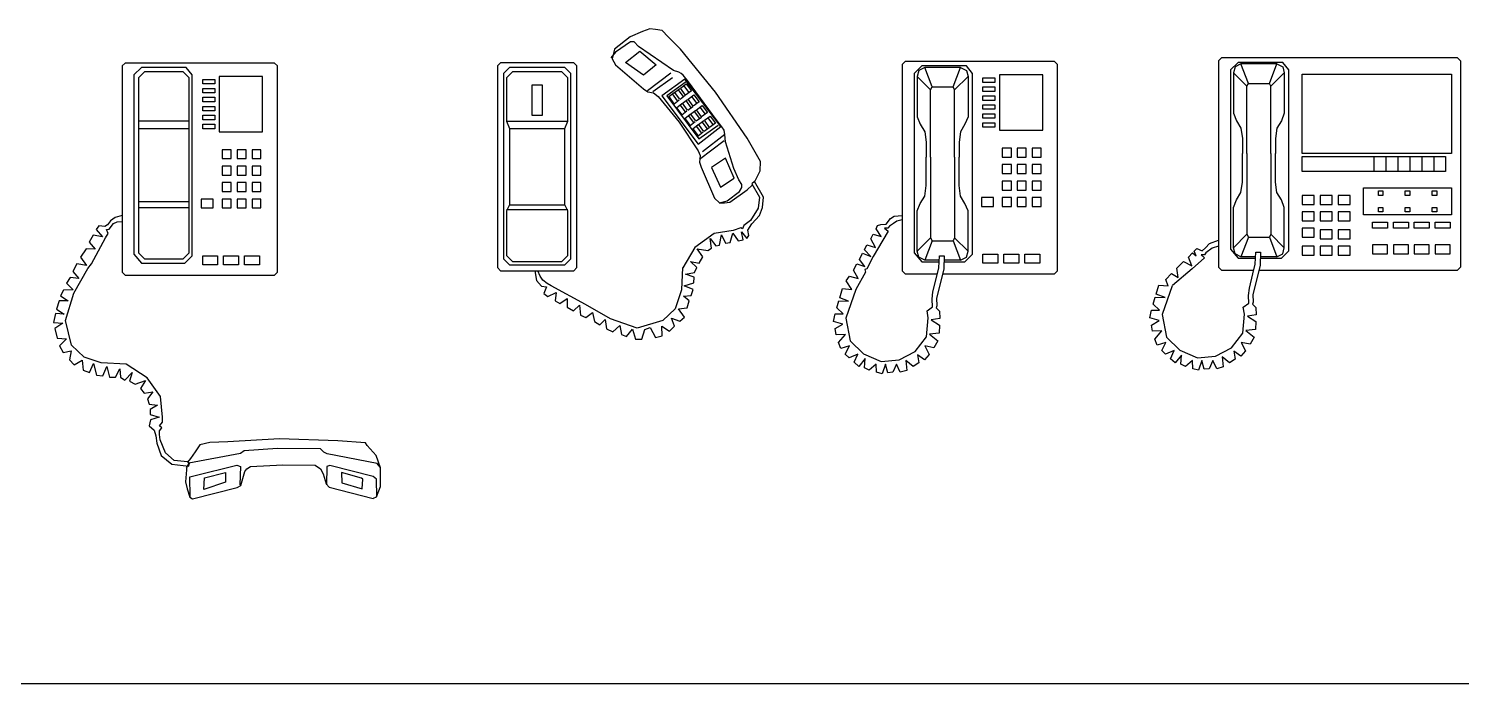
# Model space of a CAD drawing. Header units: inches. Extents: x 11.8 to 54.3, y 10.8 to 35.6.
# Drawn here: x 50.622 to 52.131, y 16.498 to 17.187 of the extents above; entities that cross this region are included whole.
import ezdxf

# ---------------------------------------------------------------- set-up
doc = ezdxf.new("R2010")
doc.units = ezdxf.units.IN
doc.header["$MEASUREMENT"] = 0
doc.layers.add('02', color=2, linetype='Continuous')
doc.layers.add('1', color=1, linetype='Continuous')

msp = doc.modelspace()

# ---------------------------------------------------------------- linework, layer by layer
at = {"layer": '02'}
for p, q in [((51.2687, 17.1841), (51.2557, 17.1786)), ((51.2765, 17.1871), (51.2687, 17.1841)), ((51.2826, 17.1861), (51.2765, 17.1871)), ((51.2894, 17.1851), (51.2826, 17.1861)), ((51.2959, 17.1786), (51.2894, 17.1851)), ((51.2557, 17.1786), (51.2391, 17.1657)), ((51.2561, 17.1732), (51.2404, 17.1623)), ((51.2598, 17.1732), (51.2561, 17.1732)), ((51.2646, 17.1684), (51.2598, 17.1732)), ((51.3014, 17.1432), (51.2646, 17.1684)), ((51.3088, 17.1657), (51.2959, 17.1786)), ((51.2404, 17.1623), (51.2353, 17.1565)), ((51.2391, 17.1657), (51.2367, 17.1554)), ((51.2367, 17.1554), (51.2404, 17.149)), ((51.251, 17.1514), (51.266, 17.1636)), ((51.266, 17.1636), (51.2833, 17.149)), ((51.3456, 17.1204), (51.3088, 17.1657)), ((51.5454, 17.1526), (51.5423, 17.1494)), ((51.7027, 17.1526), (51.5454, 17.1526)), ((51.7058, 17.1494), (51.7027, 17.1526)), ((51.8785, 17.1564), (51.8753, 17.1532)), ((51.8753, 17.1532), (51.8753, 16.9362)), ((52.127, 17.1564), (51.8785, 17.1564)), ((51.8958, 17.1516), (51.8879, 17.1438)), ((51.943, 17.1516), (51.8958, 17.1516)), ((51.9493, 17.1438), (51.943, 17.1516)), ((52.127, 17.1564), (52.1301, 17.1532)), ((52.1301, 17.1532), (52.1301, 16.9362)), ((50.7239, 17.151), (50.7208, 17.1479)), ((50.7208, 17.1479), (50.7208, 16.9308)), ((50.8812, 17.151), (50.7239, 17.151)), ((50.7412, 17.1463), (50.7333, 17.1385)), ((50.7333, 17.1385), (50.7333, 16.9497)), ((50.7443, 17.1416), (50.7381, 17.1353)), ((50.7884, 17.1463), (50.7412, 17.1463)), ((50.7852, 17.1416), (50.7443, 17.1416)), ((50.7915, 17.1353), (50.7852, 17.1416)), ((50.7947, 17.1385), (50.7884, 17.1463)), ((50.7947, 16.9481), (50.7947, 17.1385)), ((50.823, 17.1369), (50.823, 17.0787)), ((50.8686, 17.1369), (50.823, 17.1369)), ((50.8686, 17.0787), (50.8686, 17.1369)), ((50.8843, 17.1479), (50.8812, 17.151)), ((50.8843, 16.9308), (50.8843, 17.1479)), ((51.1193, 17.1512), (51.1162, 17.148)), ((51.1162, 17.148), (51.1162, 16.9357)), ((51.1964, 17.1512), (51.1193, 17.1512)), ((51.1287, 17.1464), (51.1224, 17.1401)), ((51.1224, 17.1401), (51.1224, 16.9451)), ((51.1319, 17.1417), (51.1256, 17.1354)), ((51.1869, 17.1464), (51.1287, 17.1464)), ((51.1319, 17.1417), (51.1319, 17.1417)), ((51.1838, 17.1417), (51.1319, 17.1417)), ((51.1901, 17.1354), (51.1838, 17.1417)), ((51.1932, 17.1401), (51.1869, 17.1464)), ((51.1932, 16.9451), (51.1932, 17.1401)), ((51.1995, 17.148), (51.1964, 17.1512)), ((51.1995, 16.9357), (51.1995, 17.148)), ((51.2404, 17.149), (51.2697, 17.1238)), ((51.2697, 17.1381), (51.251, 17.1514)), ((51.2833, 17.149), (51.2697, 17.1381)), ((51.2741, 17.1221), (51.2986, 17.1408)), ((51.3071, 17.1415), (51.3014, 17.1432)), ((51.3095, 17.1401), (51.3071, 17.1415)), ((51.3116, 17.1381), (51.3095, 17.1401)), ((51.316, 17.1326), (51.3116, 17.1381)), ((51.5423, 17.1494), (51.5423, 16.9324)), ((51.5627, 17.1479), (51.5548, 17.14)), ((51.5548, 17.14), (51.5548, 16.9513)), ((51.5596, 17.1432), (51.558, 17.1369)), ((51.558, 17.1369), (51.5721, 17.1227)), ((51.558, 17.1369), (51.558, 17.0944)), ((51.5659, 17.1463), (51.5596, 17.1432)), ((51.6099, 17.1479), (51.5627, 17.1479)), ((51.6036, 17.1463), (51.5659, 17.1463)), ((51.5737, 17.1259), (51.5659, 17.1463)), ((51.5957, 17.1259), (51.6036, 17.1463)), ((51.6115, 17.1369), (51.5973, 17.1227)), ((51.6036, 17.1463), (51.6099, 17.1432)), ((51.6162, 17.14), (51.6099, 17.1479)), ((51.6099, 17.1432), (51.6115, 17.1369)), ((51.6115, 17.1369), (51.6115, 17.0944)), ((51.6162, 16.9497), (51.6162, 17.14)), ((51.6901, 17.1384), (51.6445, 17.1384)), ((51.6445, 17.1384), (51.6445, 17.0802)), ((51.6901, 17.0802), (51.6901, 17.1384)), ((51.7058, 16.9324), (51.7058, 17.1494)), ((51.8879, 17.1438), (51.8879, 16.955)), ((51.8926, 17.1469), (51.8911, 17.1406)), ((51.8911, 17.1406), (51.9052, 17.1265)), ((51.8911, 17.1406), (51.8911, 17.0982)), ((51.8989, 17.1501), (51.8926, 17.1469)), ((51.9367, 17.1501), (51.8989, 17.1501)), ((51.9068, 17.1296), (51.8989, 17.1501)), ((51.9288, 17.1296), (51.9367, 17.1501)), ((51.9445, 17.1406), (51.9304, 17.1265)), ((51.9367, 17.1501), (51.943, 17.1469)), ((51.943, 17.1469), (51.9445, 17.1406)), ((51.9445, 17.1406), (51.9445, 17.0982)), ((51.9493, 16.9535), (51.9493, 17.1438)), ((51.9634, 17.1391), (52.1207, 17.1391)), ((51.9634, 17.0557), (51.9634, 17.1391)), ((52.1207, 17.1391), (52.1207, 17.0557)), ((50.7381, 17.1353), (50.7381, 16.9513)), ((50.7915, 16.9513), (50.7915, 17.1353)), ((50.8057, 17.129), (50.8057, 17.1337)), ((50.8057, 17.1337), (50.8183, 17.1337)), ((50.8183, 17.129), (50.8057, 17.129)), ((50.8057, 17.1196), (50.8057, 17.1243)), ((50.8057, 17.1243), (50.8183, 17.1243)), ((50.8183, 17.1337), (50.8183, 17.129)), ((50.8183, 17.1243), (50.8183, 17.1196)), ((51.1256, 17.1354), (51.1256, 17.0898)), ((51.1633, 17.1276), (51.1523, 17.1276)), ((51.1523, 17.1276), (51.1523, 17.0961)), ((51.1633, 17.0961), (51.1633, 17.1276)), ((51.1901, 17.0898), (51.1901, 17.1354)), ((51.2697, 17.1238), (51.2745, 17.1207)), ((51.2796, 17.121), (51.3003, 17.1357)), ((51.3133, 17.134), (51.2891, 17.1163)), ((51.3146, 17.1313), (51.2945, 17.1166)), ((51.3023, 17.1201), (51.308, 17.1242)), ((51.306, 17.123), (51.3116, 17.1156)), ((51.3087, 17.1245), (51.3147, 17.129)), ((51.3139, 17.1171), (51.3087, 17.1245)), ((51.312, 17.1275), (51.3176, 17.1201)), ((51.3511, 17.0843), (51.3133, 17.134)), ((51.3202, 17.1216), (51.3139, 17.1171)), ((51.3147, 17.129), (51.3202, 17.1216)), ((51.3473, 17.0901), (51.316, 17.1326)), ((51.5721, 17.1227), (51.5737, 17.1259)), ((51.5721, 17.0519), (51.5721, 17.1227)), ((51.5737, 17.1259), (51.5957, 17.1259)), ((51.5973, 17.1227), (51.5957, 17.1259)), ((51.5973, 17.0519), (51.5973, 17.1227)), ((51.6272, 17.1306), (51.6272, 17.1353)), ((51.6272, 17.1353), (51.6398, 17.1353)), ((51.6398, 17.1306), (51.6272, 17.1306)), ((51.6272, 17.1211), (51.6272, 17.1259)), ((51.6272, 17.1259), (51.6398, 17.1259)), ((51.6398, 17.1353), (51.6398, 17.1306)), ((51.6398, 17.1259), (51.6398, 17.1211)), ((51.9052, 17.1265), (51.9068, 17.1296)), ((51.9052, 17.0557), (51.9052, 17.1265)), ((51.9068, 17.1296), (51.9288, 17.1296)), ((51.9304, 17.1265), (51.9288, 17.1296)), ((51.9304, 17.0557), (51.9304, 17.1265)), ((50.8183, 17.1196), (50.8057, 17.1196)), ((50.8057, 17.1101), (50.8057, 17.1149)), ((50.8057, 17.1149), (50.8183, 17.1149)), ((50.8183, 17.1101), (50.8057, 17.1101)), ((50.8183, 17.1149), (50.8183, 17.1101)), ((51.2745, 17.1207), (51.2803, 17.1197)), ((51.2803, 17.1197), (51.2854, 17.1159)), ((51.2854, 17.1159), (51.3075, 17.0887)), ((51.2891, 17.1163), (51.3272, 17.0655)), ((51.2945, 17.1166), (51.3282, 17.0713)), ((51.2963, 17.1156), (51.302, 17.1201)), ((51.2963, 17.1156), (51.3019, 17.1082)), ((51.2999, 17.1185), (51.3054, 17.1111)), ((51.302, 17.1082), (51.3073, 17.1123)), ((51.3022, 17.1204), (51.3077, 17.113)), ((51.3045, 17.104), (51.3102, 17.1085)), ((51.308, 17.1069), (51.3136, 17.0995)), ((51.3083, 17.1131), (51.3137, 17.117)), ((51.3104, 17.1088), (51.3159, 17.1014)), ((51.3105, 17.1085), (51.3162, 17.1126)), ((51.3142, 17.1114), (51.3198, 17.104)), ((51.3168, 17.113), (51.3228, 17.1174)), ((51.3221, 17.1055), (51.3168, 17.113)), ((51.3202, 17.1159), (51.3258, 17.1085)), ((51.3284, 17.11), (51.3221, 17.1055)), ((51.3228, 17.1174), (51.3284, 17.11)), ((51.379, 17.072), (51.3456, 17.1204)), ((51.6398, 17.1211), (51.6272, 17.1211)), ((51.6272, 17.1117), (51.6272, 17.1164)), ((51.6272, 17.1164), (51.6398, 17.1164)), ((51.6398, 17.1117), (51.6272, 17.1117)), ((51.6272, 17.107), (51.6398, 17.107)), ((51.6272, 17.1023), (51.6272, 17.107)), ((51.6398, 17.1164), (51.6398, 17.1117)), ((51.6398, 17.107), (51.6398, 17.1023)), ((50.8057, 17.1054), (50.8183, 17.1054)), ((50.8057, 17.1007), (50.8057, 17.1054)), ((50.8183, 17.1007), (50.8057, 17.1007)), ((50.8057, 17.0913), (50.8057, 17.096)), ((50.8057, 17.096), (50.8183, 17.096)), ((50.8183, 17.1054), (50.8183, 17.1007)), ((50.8183, 17.096), (50.8183, 17.0913)), ((51.1523, 17.0961), (51.1633, 17.0961)), ((51.3045, 17.104), (51.31, 17.0966)), ((51.3102, 17.0966), (51.3154, 17.1008)), ((51.3133, 17.0927), (51.319, 17.0972)), ((51.3133, 17.0927), (51.3188, 17.0853)), ((51.3165, 17.1015), (51.3219, 17.1054)), ((51.3168, 17.0957), (51.3224, 17.0883)), ((51.3191, 17.0975), (51.3247, 17.0901)), ((51.3193, 17.0972), (51.325, 17.1014)), ((51.323, 17.1001), (51.3286, 17.0927)), ((51.3253, 17.0903), (51.3307, 17.0941)), ((51.3256, 17.1017), (51.3316, 17.1062)), ((51.3309, 17.0943), (51.3256, 17.1017)), ((51.329, 17.1046), (51.3346, 17.0972)), ((51.3372, 17.0988), (51.3309, 17.0943)), ((51.3316, 17.1062), (51.3372, 17.0988)), ((51.334, 17.0907), (51.34, 17.0952)), ((51.3373, 17.0937), (51.3429, 17.0862)), ((51.34, 17.0952), (51.3455, 17.0878)), ((51.558, 17.0944), (51.5611, 17.0865)), ((51.6115, 17.0944), (51.6083, 17.0865)), ((51.6398, 17.1023), (51.6272, 17.1023)), ((51.6272, 17.0928), (51.6272, 17.0975)), ((51.6272, 17.0975), (51.6398, 17.0975)), ((51.6398, 17.0928), (51.6272, 17.0928)), ((51.6398, 17.0975), (51.6398, 17.0928)), ((51.8911, 17.0982), (51.8942, 17.0903)), ((51.9445, 17.0982), (51.9414, 17.0903)), ((50.7915, 17.0897), (50.7381, 17.0897)), ((50.7915, 17.0818), (50.7381, 17.0818)), ((50.8183, 17.0913), (50.8057, 17.0913)), ((50.8057, 17.0865), (50.8183, 17.0865)), ((50.8057, 17.0818), (50.8057, 17.0865)), ((50.8183, 17.0818), (50.8057, 17.0818)), ((50.8183, 17.0865), (50.8183, 17.0818)), ((50.823, 17.0787), (50.8686, 17.0787)), ((51.1256, 17.0898), (51.1287, 17.082)), ((51.1256, 17.0898), (51.1901, 17.0898)), ((51.1287, 17.082), (51.1869, 17.082)), ((51.1287, 17.082), (51.1287, 17.0017)), ((51.1869, 17.082), (51.1901, 17.0898)), ((51.1869, 17.0017), (51.1869, 17.082)), ((51.3075, 17.0887), (51.3272, 17.0587)), ((51.319, 17.0853), (51.3242, 17.0895)), ((51.3216, 17.0818), (51.3273, 17.0862)), ((51.3216, 17.0818), (51.3272, 17.0744)), ((51.3252, 17.0847), (51.3307, 17.0773)), ((51.3272, 17.0655), (51.3511, 17.0843)), ((51.3273, 17.0744), (51.3326, 17.0785)), ((51.3275, 17.0866), (51.333, 17.0791)), ((51.3276, 17.0862), (51.3333, 17.0904)), ((51.3282, 17.0713), (51.3483, 17.0856)), ((51.3313, 17.0892), (51.3369, 17.0818)), ((51.3336, 17.0793), (51.339, 17.0832)), ((51.3392, 17.0833), (51.334, 17.0907)), ((51.3455, 17.0878), (51.3392, 17.0833)), ((51.3524, 17.0839), (51.3473, 17.0901)), ((51.3548, 17.0805), (51.3524, 17.0839)), ((51.3555, 17.0758), (51.3548, 17.0805)), ((51.5611, 17.0865), (51.5659, 17.0787)), ((51.5659, 17.0787), (51.5674, 17.0677)), ((51.6036, 17.0787), (51.602, 17.0677)), ((51.6083, 17.0865), (51.6036, 17.0787)), ((51.6272, 17.0834), (51.6272, 17.0881)), ((51.6272, 17.0881), (51.6398, 17.0881)), ((51.6398, 17.0834), (51.6272, 17.0834)), ((51.6398, 17.0881), (51.6398, 17.0834)), ((51.6445, 17.0802), (51.6901, 17.0802)), ((51.8942, 17.0903), (51.8989, 17.0824)), ((51.8989, 17.0824), (51.9005, 17.0714)), ((51.9367, 17.0824), (51.9351, 17.0714)), ((51.9414, 17.0903), (51.9367, 17.0824)), ((51.3289, 17.0499), (51.3548, 17.0693)), ((51.3555, 17.0758), (51.332, 17.0574)), ((51.3562, 17.0679), (51.3555, 17.0758)), ((51.365, 17.04), (51.3562, 17.0679)), ((51.3929, 17.0475), (51.379, 17.072)), ((51.5674, 17.0677), (51.5674, 17.0519)), ((51.602, 17.0677), (51.602, 17.0519)), ((51.6571, 17.0614), (51.6476, 17.0614)), ((51.6476, 17.0614), (51.6476, 17.0519)), ((51.6571, 17.0519), (51.6571, 17.0614)), ((51.6634, 17.0614), (51.6634, 17.0519)), ((51.6728, 17.0614), (51.6634, 17.0614)), ((51.6728, 17.0519), (51.6728, 17.0614)), ((51.6885, 17.0614), (51.6791, 17.0614)), ((51.6791, 17.0614), (51.6791, 17.0519)), ((51.6885, 17.0519), (51.6885, 17.0614)), ((51.9005, 17.0714), (51.9005, 17.0557)), ((51.9351, 17.0714), (51.9351, 17.0557)), ((50.8261, 17.0598), (50.8261, 17.0504)), ((50.8356, 17.0598), (50.8261, 17.0598)), ((50.8261, 17.0504), (50.8356, 17.0504)), ((50.8356, 17.0504), (50.8356, 17.0598)), ((50.8419, 17.0598), (50.8419, 17.0504)), ((50.8513, 17.0598), (50.8419, 17.0598)), ((50.8419, 17.0504), (50.8513, 17.0504)), ((50.8513, 17.0504), (50.8513, 17.0598)), ((50.8576, 17.0598), (50.8576, 17.0504)), ((50.867, 17.0598), (50.8576, 17.0598)), ((50.8576, 17.0504), (50.867, 17.0504)), ((50.867, 17.0504), (50.867, 17.0598)), ((51.3272, 17.0587), (51.3293, 17.0536)), ((51.3293, 17.0536), (51.3289, 17.0465)), ((51.3289, 17.0465), (51.3306, 17.0414)), ((51.3562, 17.0509), (51.3415, 17.041)), ((51.3653, 17.0298), (51.3562, 17.0509)), ((51.3926, 17.0376), (51.3929, 17.0475)), ((51.5674, 17.0221), (51.5674, 17.0519)), ((51.5721, 17.0519), (51.5721, 16.967)), ((51.5973, 17.0519), (51.5973, 16.967)), ((51.602, 17.0221), (51.602, 17.0519)), ((51.6476, 17.0519), (51.6571, 17.0519)), ((51.6634, 17.0519), (51.6728, 17.0519)), ((51.6791, 17.0519), (51.6885, 17.0519)), ((51.9005, 17.0258), (51.9005, 17.0557)), ((51.9052, 17.0557), (51.9052, 16.9708)), ((51.9304, 17.0557), (51.9304, 16.9708)), ((51.9351, 17.0258), (51.9351, 17.0557)), ((52.1207, 17.0557), (51.9634, 17.0557)), ((51.9634, 17.0526), (52.1144, 17.0526)), ((51.9634, 17.0368), (51.9634, 17.0526)), ((52.0389, 17.0526), (52.0389, 17.0368)), ((52.0515, 17.0526), (52.0515, 17.0368)), ((52.0641, 17.0526), (52.0641, 17.0368)), ((52.0767, 17.0526), (52.0767, 17.0368)), ((52.0892, 17.0526), (52.0892, 17.0368)), ((52.1018, 17.0526), (52.1018, 17.0368)), ((52.1144, 17.0526), (52.1144, 17.0368)), ((50.8261, 17.0425), (50.8261, 17.0331)), ((50.8356, 17.0425), (50.8261, 17.0425)), ((50.8261, 17.0331), (50.8356, 17.0331)), ((50.8356, 17.0331), (50.8356, 17.0425)), ((50.8419, 17.0425), (50.8419, 17.0331)), ((50.8513, 17.0425), (50.8419, 17.0425)), ((50.8419, 17.0331), (50.8513, 17.0331)), ((50.8513, 17.0331), (50.8513, 17.0425)), ((50.8576, 17.0425), (50.8576, 17.0331)), ((50.867, 17.0425), (50.8576, 17.0425)), ((50.8576, 17.0331), (50.867, 17.0331)), ((50.867, 17.0331), (50.867, 17.0425)), ((51.3306, 17.0414), (51.3446, 17.0087)), ((51.3415, 17.041), (51.3507, 17.0202)), ((51.3701, 17.0281), (51.365, 17.04)), ((51.3871, 17.0264), (51.3926, 17.0376)), ((51.6571, 17.0441), (51.6476, 17.0441)), ((51.6476, 17.0441), (51.6476, 17.0346)), ((51.6476, 17.0346), (51.6571, 17.0346)), ((51.6571, 17.0346), (51.6571, 17.0441)), ((51.6728, 17.0441), (51.6634, 17.0441)), ((51.6634, 17.0441), (51.6634, 17.0346)), ((51.6634, 17.0346), (51.6728, 17.0346)), ((51.6728, 17.0346), (51.6728, 17.0441)), ((51.6885, 17.0441), (51.6791, 17.0441)), ((51.6791, 17.0441), (51.6791, 17.0346)), ((51.6791, 17.0346), (51.6885, 17.0346)), ((51.6885, 17.0346), (51.6885, 17.0441)), ((52.1144, 17.0368), (51.9634, 17.0368)), ((50.8261, 17.0252), (50.8261, 17.0158)), ((50.8356, 17.0252), (50.8261, 17.0252)), ((50.8356, 17.0158), (50.8356, 17.0252)), ((50.8419, 17.0252), (50.8419, 17.0158)), ((50.8513, 17.0252), (50.8419, 17.0252)), ((50.8513, 17.0158), (50.8513, 17.0252)), ((50.8576, 17.0252), (50.8576, 17.0158)), ((50.867, 17.0252), (50.8576, 17.0252)), ((50.867, 17.0158), (50.867, 17.0252)), ((51.3507, 17.0202), (51.3653, 17.0298)), ((51.3606, 17.0046), (51.379, 17.0175)), ((51.3732, 17.023), (51.3701, 17.0281)), ((51.3708, 17.0158), (51.3732, 17.0199)), ((51.3732, 17.0199), (51.3732, 17.023)), ((51.379, 17.0175), (51.3841, 17.0226)), ((51.3867, 17.0262), (51.3837, 17.0238)), ((51.3837, 17.0238), (51.3918, 17.0099)), ((51.3963, 17.0097), (51.3867, 17.0262)), ((51.5659, 17.011), (51.5674, 17.0221)), ((51.6036, 17.011), (51.602, 17.0221)), ((51.6476, 17.0268), (51.6476, 17.0173)), ((51.6571, 17.0268), (51.6476, 17.0268)), ((51.6476, 17.0173), (51.6571, 17.0173)), ((51.6571, 17.0173), (51.6571, 17.0268)), ((51.6634, 17.0268), (51.6634, 17.0173)), ((51.6728, 17.0268), (51.6634, 17.0268)), ((51.6634, 17.0173), (51.6728, 17.0173)), ((51.6728, 17.0173), (51.6728, 17.0268)), ((51.6885, 17.0268), (51.6791, 17.0268)), ((51.6791, 17.0268), (51.6791, 17.0173)), ((51.6791, 17.0173), (51.6885, 17.0173)), ((51.6885, 17.0173), (51.6885, 17.0268)), ((51.8989, 17.0148), (51.9005, 17.0258)), ((51.9367, 17.0148), (51.9351, 17.0258)), ((52.0279, 17.0195), (52.1207, 17.0195)), ((52.0279, 16.9912), (52.0279, 17.0195)), ((52.0436, 17.0164), (52.0483, 17.0164)), ((52.0436, 17.0117), (52.0436, 17.0164)), ((52.0483, 17.0164), (52.0483, 17.0117)), ((52.0719, 17.0117), (52.0719, 17.0164)), ((52.0719, 17.0164), (52.0767, 17.0164)), ((52.0767, 17.0164), (52.0767, 17.0117)), ((52.1002, 17.0117), (52.1002, 17.0164)), ((52.1002, 17.0164), (52.105, 17.0164)), ((52.105, 17.0164), (52.105, 17.0117)), ((52.1207, 17.0195), (52.1207, 16.9912)), ((50.7915, 17.0048), (50.7381, 17.0048)), ((50.8041, 17.0079), (50.8041, 16.9985)), ((50.8167, 17.0079), (50.8041, 17.0079)), ((50.8167, 16.9985), (50.8167, 17.0079)), ((50.8261, 17.0158), (50.8356, 17.0158)), ((50.8261, 17.0079), (50.8261, 16.9985)), ((50.8356, 17.0079), (50.8261, 17.0079)), ((50.8356, 16.9985), (50.8356, 17.0079)), ((50.8419, 17.0158), (50.8513, 17.0158)), ((50.8419, 17.0079), (50.8419, 16.9985)), ((50.8513, 17.0079), (50.8419, 17.0079)), ((50.8513, 16.9985), (50.8513, 17.0079)), ((50.8576, 17.0158), (50.867, 17.0158)), ((50.8576, 17.0079), (50.8576, 16.9985)), ((50.867, 17.0079), (50.8576, 17.0079)), ((50.867, 16.9985), (50.867, 17.0079)), ((51.1287, 17.0017), (51.1256, 16.9955)), ((51.1287, 17.0017), (51.1869, 17.0017)), ((51.1901, 16.9955), (51.1869, 17.0017)), ((51.3446, 17.0087), (51.3497, 17.0039)), ((51.3494, 17.0039), (51.3579, 17.0059)), ((51.3497, 17.0039), (51.3551, 17.0039)), ((51.3551, 17.0039), (51.3606, 17.0046)), ((51.3579, 17.0059), (51.3708, 17.0158)), ((51.3918, 17.0099), (51.3907, 16.9984)), ((51.3952, 16.999), (51.3963, 17.0097)), ((51.558, 16.9953), (51.5611, 17.0032)), ((51.5611, 17.0032), (51.5659, 17.011)), ((51.6083, 17.0032), (51.6036, 17.011)), ((51.6115, 16.9953), (51.6083, 17.0032)), ((51.6382, 17.0095), (51.6256, 17.0095)), ((51.6256, 17.0095), (51.6256, 17)), ((51.6382, 17), (51.6382, 17.0095)), ((51.6571, 17.0095), (51.6476, 17.0095)), ((51.6476, 17.0095), (51.6476, 17)), ((51.6571, 17), (51.6571, 17.0095)), ((51.6634, 17.0095), (51.6634, 17)), ((51.6728, 17.0095), (51.6634, 17.0095)), ((51.6728, 17), (51.6728, 17.0095)), ((51.6885, 17.0095), (51.6791, 17.0095)), ((51.6791, 17.0095), (51.6791, 17)), ((51.6885, 17), (51.6885, 17.0095)), ((51.8911, 16.9991), (51.8942, 17.0069)), ((51.8942, 17.0069), (51.8989, 17.0148)), ((51.9414, 17.0069), (51.9367, 17.0148)), ((51.9445, 16.9991), (51.9414, 17.0069)), ((51.976, 17.0117), (51.9634, 17.0117)), ((51.9634, 17.0117), (51.9634, 17.0022)), ((51.9634, 17.0022), (51.976, 17.0022)), ((51.976, 17.0022), (51.976, 17.0117)), ((51.9823, 17.0117), (51.9823, 17.0022)), ((51.9949, 17.0117), (51.9823, 17.0117)), ((51.9823, 17.0022), (51.9949, 17.0022)), ((51.9949, 17.0022), (51.9949, 17.0117)), ((52.0137, 17.0117), (52.0012, 17.0117)), ((52.0012, 17.0117), (52.0012, 17.0022)), ((52.0012, 17.0022), (52.0137, 17.0022)), ((52.0137, 17.0022), (52.0137, 17.0117)), ((52.0483, 17.0117), (52.0436, 17.0117)), ((52.0767, 17.0117), (52.0719, 17.0117)), ((52.105, 17.0117), (52.1002, 17.0117)), ((50.7135, 16.9885), (50.7087, 16.9851)), ((50.7208, 16.9906), (50.7135, 16.9885)), ((50.7915, 16.9985), (50.7381, 16.9985)), ((50.8041, 16.9985), (50.8167, 16.9985)), ((50.8261, 16.9985), (50.8356, 16.9985)), ((50.8419, 16.9985), (50.8513, 16.9985)), ((50.8576, 16.9985), (50.867, 16.9985)), ((51.1256, 16.997), (51.1901, 16.997)), ((51.1256, 16.9955), (51.1256, 16.9483)), ((51.1901, 16.9483), (51.1901, 16.9955)), ((51.3907, 16.9984), (51.3824, 16.9854)), ((51.3837, 16.9817), (51.3918, 16.9907)), ((51.3918, 16.9907), (51.3952, 16.999)), ((51.5253, 16.9814), (51.5297, 16.9874)), ((51.5297, 16.9874), (51.5336, 16.9897)), ((51.5336, 16.9897), (51.5423, 16.9906)), ((51.5423, 16.9859), (51.5364, 16.9846)), ((51.558, 16.9529), (51.558, 16.9953)), ((51.6115, 16.9529), (51.6115, 16.9953)), ((51.6256, 17), (51.6382, 17)), ((51.6476, 17), (51.6571, 17)), ((51.6634, 17), (51.6728, 17)), ((51.6791, 17), (51.6885, 17)), ((51.8911, 16.9566), (51.8911, 16.9991)), ((51.9445, 16.9566), (51.9445, 16.9991)), ((51.976, 16.9944), (51.9634, 16.9944)), ((51.9634, 16.9944), (51.9634, 16.9849)), ((51.976, 16.9849), (51.976, 16.9944)), ((51.9949, 16.9944), (51.9823, 16.9944)), ((51.9823, 16.9944), (51.9823, 16.9849)), ((51.9949, 16.9849), (51.9949, 16.9944)), ((52.0137, 16.9944), (52.0012, 16.9944)), ((52.0012, 16.9944), (52.0012, 16.9849)), ((52.0137, 16.9849), (52.0137, 16.9944)), ((52.1207, 16.9912), (52.0279, 16.9912)), ((52.0436, 16.9991), (52.0483, 16.9991)), ((52.0436, 16.9944), (52.0436, 16.9991)), ((52.0483, 16.9944), (52.0436, 16.9944)), ((52.0483, 16.9991), (52.0483, 16.9944)), ((52.0719, 16.9991), (52.0767, 16.9991)), ((52.0719, 16.9944), (52.0719, 16.9991)), ((52.0767, 16.9944), (52.0719, 16.9944)), ((52.0767, 16.9991), (52.0767, 16.9944)), ((52.1002, 16.9991), (52.105, 16.9991)), ((52.1002, 16.9944), (52.1002, 16.9991)), ((52.105, 16.9944), (52.1002, 16.9944)), ((52.105, 16.9991), (52.105, 16.9944)), ((50.6962, 16.9797), (50.6935, 16.976)), ((50.6935, 16.976), (50.7, 16.9682)), ((50.7027, 16.979), (50.6962, 16.9797)), ((50.7054, 16.9807), (50.7027, 16.979)), ((50.7033, 16.9672), (50.706, 16.9716)), ((50.7043, 16.9757), (50.7071, 16.9763)), ((50.706, 16.9716), (50.7043, 16.9757)), ((50.7087, 16.9851), (50.7054, 16.9807)), ((50.7071, 16.9763), (50.7118, 16.9821)), ((50.7118, 16.9821), (50.7155, 16.9838)), ((50.7155, 16.9838), (50.7208, 16.9843)), ((51.3442, 16.9717), (51.3239, 16.957)), ((51.3641, 16.9747), (51.3442, 16.9717)), ((51.3611, 16.9621), (51.3638, 16.9721)), ((51.3638, 16.9721), (51.3694, 16.9638)), ((51.3724, 16.9775), (51.3641, 16.9747)), ((51.3739, 16.9766), (51.3724, 16.9775)), ((51.373, 16.9734), (51.3786, 16.9664)), ((51.3749, 16.9651), (51.373, 16.9734)), ((51.3756, 16.9802), (51.3739, 16.9766)), ((51.3824, 16.9854), (51.3756, 16.9802)), ((51.3796, 16.9751), (51.3837, 16.9817)), ((51.3807, 16.9694), (51.3796, 16.9751)), ((51.5091, 16.9661), (51.5116, 16.9709)), ((51.5116, 16.9709), (51.5199, 16.9683)), ((51.5148, 16.9766), (51.5161, 16.9801)), ((51.5199, 16.9683), (51.5148, 16.9766)), ((51.5161, 16.9801), (51.5196, 16.9811)), ((51.5196, 16.9811), (51.5253, 16.9814)), ((51.5275, 16.9741), (51.5218, 16.9645)), ((51.5237, 16.9772), (51.5275, 16.9741)), ((51.5269, 16.9772), (51.5237, 16.9772)), ((51.5288, 16.9792), (51.5269, 16.9772)), ((51.5329, 16.982), (51.5288, 16.9792)), ((51.5364, 16.9846), (51.5329, 16.982)), ((51.8911, 16.9566), (51.9052, 16.9708)), ((51.9052, 16.9708), (51.9068, 16.9676)), ((51.9304, 16.9708), (51.9288, 16.9676)), ((51.9445, 16.9566), (51.9304, 16.9708)), ((51.9634, 16.9849), (51.976, 16.9849)), ((51.976, 16.9771), (51.9634, 16.9771)), ((51.9634, 16.9771), (51.9634, 16.9676)), ((51.976, 16.9676), (51.976, 16.9771)), ((51.9823, 16.9849), (51.9949, 16.9849)), ((51.9949, 16.9755), (51.9823, 16.9755)), ((51.9823, 16.9755), (51.9823, 16.9661)), ((51.9949, 16.9661), (51.9949, 16.9755)), ((52.0012, 16.9849), (52.0137, 16.9849)), ((52.0137, 16.9755), (52.0012, 16.9755)), ((52.0012, 16.9755), (52.0012, 16.9661)), ((52.0137, 16.9661), (52.0137, 16.9755)), ((52.0373, 16.9771), (52.0373, 16.9834)), ((52.0373, 16.9834), (52.0531, 16.9834)), ((52.0531, 16.9771), (52.0373, 16.9771)), ((52.0531, 16.9834), (52.0531, 16.9771)), ((52.0594, 16.9771), (52.0594, 16.9834)), ((52.0594, 16.9834), (52.0751, 16.9834)), ((52.0751, 16.9771), (52.0594, 16.9771)), ((52.0751, 16.9834), (52.0751, 16.9771)), ((52.0814, 16.9771), (52.0814, 16.9834)), ((52.0814, 16.9834), (52.0971, 16.9834)), ((52.0971, 16.9771), (52.0814, 16.9771)), ((52.0971, 16.9834), (52.0971, 16.9771)), ((52.1034, 16.9834), (52.1191, 16.9834)), ((52.1034, 16.9771), (52.1034, 16.9834)), ((52.1191, 16.9771), (52.1034, 16.9771)), ((52.1191, 16.9834), (52.1191, 16.9771)), ((50.6905, 16.9699), (50.6861, 16.9625)), ((50.6861, 16.9625), (50.6925, 16.955)), ((50.6885, 16.9398), (50.7033, 16.9672)), ((50.7, 16.9682), (50.6905, 16.9699)), ((51.3239, 16.957), (51.3111, 16.9354)), ((51.3376, 16.9536), (51.3414, 16.9561)), ((51.3414, 16.9561), (51.3399, 16.9662)), ((51.3399, 16.9662), (51.3459, 16.9585)), ((51.3459, 16.9585), (51.3498, 16.9593)), ((51.3498, 16.9593), (51.3519, 16.9702)), ((51.3519, 16.9702), (51.3562, 16.9615)), ((51.3562, 16.9615), (51.3611, 16.9621)), ((51.3694, 16.9638), (51.3749, 16.9651)), ((51.3786, 16.9664), (51.3807, 16.9694)), ((51.5024, 16.9546), (51.5049, 16.9597)), ((51.5049, 16.9597), (51.5142, 16.9569)), ((51.5142, 16.9569), (51.5091, 16.9661)), ((51.5218, 16.9645), (51.5116, 16.9473)), ((51.558, 16.9529), (51.5721, 16.967)), ((51.5737, 16.9639), (51.5659, 16.9434)), ((51.5721, 16.967), (51.5737, 16.9639)), ((51.5737, 16.9639), (51.5957, 16.9639)), ((51.5973, 16.967), (51.5957, 16.9639)), ((51.5957, 16.9639), (51.6036, 16.9434)), ((51.6115, 16.9529), (51.5973, 16.967)), ((51.8496, 16.9529), (51.8523, 16.9557)), ((51.8523, 16.9557), (51.8581, 16.9535)), ((51.8581, 16.9535), (51.8615, 16.9565)), ((51.8615, 16.9565), (51.8659, 16.961)), ((51.8684, 16.9563), (51.862, 16.9513)), ((51.8659, 16.961), (51.8753, 16.9645)), ((51.8753, 16.9582), (51.8684, 16.9563)), ((51.8926, 16.9503), (51.8911, 16.9566)), ((51.9068, 16.9676), (51.8989, 16.9472)), ((51.9068, 16.9676), (51.9288, 16.9676)), ((51.9288, 16.9676), (51.9367, 16.9472)), ((51.943, 16.9503), (51.9445, 16.9566)), ((51.9634, 16.9676), (51.976, 16.9676)), ((51.976, 16.9582), (51.9634, 16.9582)), ((51.9634, 16.9582), (51.9634, 16.9488)), ((51.976, 16.9488), (51.976, 16.9582)), ((51.9823, 16.9661), (51.9949, 16.9661)), ((51.9823, 16.9582), (51.9823, 16.9488)), ((51.9949, 16.9582), (51.9823, 16.9582)), ((51.9949, 16.9488), (51.9949, 16.9582)), ((52.0012, 16.9661), (52.0137, 16.9661)), ((52.0137, 16.9582), (52.0012, 16.9582)), ((52.0012, 16.9582), (52.0012, 16.9488)), ((52.0137, 16.9488), (52.0137, 16.9582)), ((52.0373, 16.9598), (52.0373, 16.9503)), ((52.0531, 16.9598), (52.0373, 16.9598)), ((52.0531, 16.9503), (52.0531, 16.9598)), ((52.0594, 16.9598), (52.0594, 16.9503)), ((52.0751, 16.9598), (52.0594, 16.9598)), ((52.0751, 16.9503), (52.0751, 16.9598)), ((52.0814, 16.9598), (52.0814, 16.9503)), ((52.0971, 16.9598), (52.0814, 16.9598)), ((52.0971, 16.9503), (52.0971, 16.9598)), ((52.1191, 16.9598), (52.1034, 16.9598)), ((52.1034, 16.9598), (52.1034, 16.9503)), ((52.1191, 16.9503), (52.1191, 16.9598)), ((50.6831, 16.9554), (50.677, 16.9466)), ((50.677, 16.9466), (50.6834, 16.9381)), ((50.6925, 16.955), (50.6831, 16.9554)), ((50.7333, 16.9497), (50.7412, 16.9403)), ((50.7381, 16.9513), (50.7443, 16.945)), ((50.7443, 16.945), (50.7852, 16.945)), ((50.7852, 16.945), (50.7915, 16.9513)), ((50.7868, 16.9403), (50.7947, 16.9481)), ((50.8057, 16.9387), (50.8057, 16.9481)), ((50.8057, 16.9481), (50.8214, 16.9481)), ((50.8214, 16.9481), (50.8214, 16.9387)), ((50.8277, 16.9481), (50.8434, 16.9481)), ((50.8277, 16.9387), (50.8277, 16.9481)), ((50.8434, 16.9481), (50.8434, 16.9387)), ((50.8497, 16.9481), (50.8654, 16.9481)), ((50.8497, 16.9387), (50.8497, 16.9481)), ((50.8654, 16.9481), (50.8654, 16.9387)), ((51.1224, 16.9451), (51.1287, 16.9388)), ((51.1256, 16.9483), (51.1319, 16.942)), ((51.1319, 16.942), (51.1838, 16.942)), ((51.1838, 16.942), (51.1901, 16.9483)), ((51.1869, 16.9388), (51.1932, 16.9451)), ((51.3192, 16.942), (51.3284, 16.9405)), ((51.3259, 16.9358), (51.3192, 16.942)), ((51.3263, 16.9555), (51.3376, 16.9536)), ((51.3321, 16.9469), (51.3263, 16.9555)), ((51.3284, 16.9405), (51.3321, 16.9469)), ((51.4973, 16.9441), (51.5005, 16.9511)), ((51.503, 16.9368), (51.4973, 16.9441)), ((51.5005, 16.9511), (51.5091, 16.9473)), ((51.5091, 16.9473), (51.5024, 16.9546)), ((51.5116, 16.9473), (51.5049, 16.9343)), ((51.5548, 16.9513), (51.5627, 16.9418)), ((51.5596, 16.9466), (51.558, 16.9529)), ((51.5659, 16.9434), (51.5596, 16.9466)), ((51.5627, 16.9418), (51.5811, 16.9418)), ((51.5812, 16.9434), (51.5659, 16.9434)), ((51.5807, 16.9355), (51.5816, 16.9481)), ((51.5816, 16.9481), (51.5863, 16.9481)), ((51.5863, 16.9481), (51.5861, 16.9346)), ((51.6036, 16.9434), (51.5862, 16.9434)), ((51.5862, 16.9418), (51.6083, 16.9418)), ((51.6036, 16.9434), (51.6099, 16.9466)), ((51.6083, 16.9418), (51.6162, 16.9497)), ((51.6099, 16.9466), (51.6115, 16.9529)), ((51.6272, 16.9403), (51.6272, 16.9497)), ((51.6272, 16.9497), (51.6429, 16.9497)), ((51.6429, 16.9497), (51.6429, 16.9403)), ((51.6492, 16.9403), (51.6492, 16.9497)), ((51.6492, 16.9497), (51.6649, 16.9497)), ((51.6649, 16.9497), (51.6649, 16.9403)), ((51.6712, 16.9403), (51.6712, 16.9497)), ((51.6712, 16.9497), (51.687, 16.9497)), ((51.687, 16.9497), (51.687, 16.9403)), ((51.8313, 16.9352), (51.8385, 16.9421)), ((51.8385, 16.9421), (51.8471, 16.9377)), ((51.8437, 16.9468), (51.8479, 16.9513)), ((51.8471, 16.9377), (51.8437, 16.9468)), ((51.8604, 16.946), (51.8476, 16.9346)), ((51.8479, 16.9513), (51.8518, 16.9482)), ((51.8518, 16.9482), (51.8496, 16.9529)), ((51.8604, 16.9491), (51.857, 16.9493)), ((51.857, 16.9493), (51.8604, 16.946)), ((51.862, 16.9513), (51.8604, 16.9491)), ((51.8879, 16.955), (51.8958, 16.9456)), ((51.8989, 16.9472), (51.8926, 16.9503)), ((51.8958, 16.9456), (51.9142, 16.9456)), ((51.9143, 16.9472), (51.8989, 16.9472)), ((51.9137, 16.9393), (51.9147, 16.9519)), ((51.9147, 16.9519), (51.9194, 16.9519)), ((51.9194, 16.9519), (51.9192, 16.9383)), ((51.9367, 16.9472), (51.9193, 16.9472)), ((51.9193, 16.9456), (51.9414, 16.9456)), ((51.9367, 16.9472), (51.943, 16.9503)), ((51.9414, 16.9456), (51.9493, 16.9535)), ((51.9634, 16.9488), (51.976, 16.9488)), ((51.9823, 16.9488), (51.9949, 16.9488)), ((52.0012, 16.9488), (52.0137, 16.9488)), ((52.0373, 16.9503), (52.0531, 16.9503)), ((52.0594, 16.9503), (52.0751, 16.9503)), ((52.0814, 16.9503), (52.0971, 16.9503)), ((52.1034, 16.9503), (52.1191, 16.9503)), ((50.6733, 16.9398), (50.6689, 16.9317)), ((50.6689, 16.9317), (50.6753, 16.9243)), ((50.6699, 16.9087), (50.6847, 16.9348)), ((50.6834, 16.9381), (50.6733, 16.9398)), ((50.6847, 16.9348), (50.6885, 16.9398)), ((50.7208, 16.9308), (50.7239, 16.9277)), ((50.7239, 16.9277), (50.8812, 16.9277)), ((50.7412, 16.9403), (50.7868, 16.9403)), ((50.8214, 16.9387), (50.8057, 16.9387)), ((50.8434, 16.9387), (50.8277, 16.9387)), ((50.8654, 16.9387), (50.8497, 16.9387)), ((50.8812, 16.9277), (50.8843, 16.9308)), ((51.1162, 16.9357), (51.1193, 16.9325)), ((51.1193, 16.9325), (51.1964, 16.9325)), ((51.1287, 16.9388), (51.1869, 16.9388)), ((51.1555, 16.9325), (51.1571, 16.922)), ((51.161, 16.9269), (51.1586, 16.9325)), ((51.1639, 16.9226), (51.161, 16.9269)), ((51.1964, 16.9325), (51.1995, 16.9357)), ((51.311, 16.936), (51.3097, 16.9122)), ((51.3141, 16.929), (51.3235, 16.9305)), ((51.3233, 16.9256), (51.3141, 16.929)), ((51.3227, 16.9196), (51.3233, 16.9256)), ((51.3235, 16.9305), (51.3259, 16.9358)), ((51.4833, 16.9218), (51.4868, 16.9269)), ((51.4868, 16.9269), (51.4957, 16.9244)), ((51.4909, 16.933), (51.4944, 16.9397)), ((51.4957, 16.9244), (51.4909, 16.933)), ((51.5036, 16.9311), (51.4935, 16.9126)), ((51.4944, 16.9397), (51.503, 16.9368)), ((51.5049, 16.9343), (51.5027, 16.9336)), ((51.5027, 16.9336), (51.5036, 16.9311)), ((51.5423, 16.9324), (51.5454, 16.9293)), ((51.5454, 16.9293), (51.5793, 16.9293)), ((51.5784, 16.9253), (51.5807, 16.9355)), ((51.5861, 16.9346), (51.5823, 16.9186)), ((51.5848, 16.9293), (51.7027, 16.9293)), ((51.6429, 16.9403), (51.6272, 16.9403)), ((51.6649, 16.9403), (51.6492, 16.9403)), ((51.687, 16.9403), (51.6712, 16.9403)), ((51.7027, 16.9293), (51.7058, 16.9324)), ((51.8196, 16.9233), (51.8257, 16.9296)), ((51.8257, 16.9296), (51.8329, 16.9252)), ((51.8476, 16.9346), (51.8268, 16.9169)), ((51.8329, 16.9252), (51.8313, 16.9352)), ((51.8753, 16.9362), (51.8785, 16.933)), ((51.8785, 16.933), (51.9124, 16.933)), ((51.9077, 16.9141), (51.9115, 16.9291)), ((51.9115, 16.9291), (51.9137, 16.9393)), ((51.9192, 16.9383), (51.9153, 16.9224)), ((51.9179, 16.933), (52.127, 16.933)), ((52.1301, 16.9362), (52.127, 16.933)), ((50.6591, 16.9121), (50.656, 16.906)), ((50.6692, 16.9124), (50.6591, 16.9121)), ((50.6662, 16.9253), (50.6621, 16.9192)), ((50.6621, 16.9192), (50.6692, 16.9124)), ((50.6753, 16.9243), (50.6662, 16.9253)), ((51.1571, 16.922), (51.1623, 16.9161)), ((51.1623, 16.9161), (51.1678, 16.9154)), ((51.1685, 16.919), (51.1639, 16.9226)), ((51.1678, 16.9154), (51.1649, 16.9086)), ((51.1727, 16.9167), (51.1685, 16.919)), ((51.2087, 16.8968), (51.1727, 16.9167)), ((51.3097, 16.9122), (51.3032, 16.8925)), ((51.3126, 16.9164), (51.3227, 16.9196)), ((51.3222, 16.9126), (51.3126, 16.9164)), ((51.3199, 16.9064), (51.3222, 16.9126)), ((51.4766, 16.904), (51.4795, 16.9136)), ((51.4795, 16.9136), (51.489, 16.9126)), ((51.4935, 16.9126), (51.483, 16.8827)), ((51.489, 16.9126), (51.4833, 16.9218)), ((51.5737, 16.9027), (51.5746, 16.9104)), ((51.5746, 16.9104), (51.5784, 16.9253)), ((51.5823, 16.9186), (51.5784, 16.9037)), ((51.8097, 16.9078), (51.8125, 16.9173)), ((51.8125, 16.9173), (51.8221, 16.9164)), ((51.8265, 16.9164), (51.816, 16.8864)), ((51.8221, 16.9163), (51.8196, 16.9233)), ((51.9067, 16.9065), (51.9077, 16.9141)), ((51.9153, 16.9224), (51.9115, 16.9074)), ((50.6547, 16.9009), (50.6516, 16.8921)), ((50.6641, 16.9009), (50.6547, 16.9009)), ((50.656, 16.906), (50.6641, 16.9009)), ((50.6611, 16.88), (50.6699, 16.9087)), ((51.1649, 16.9086), (51.1691, 16.9053)), ((51.1691, 16.9053), (51.178, 16.9095)), ((51.178, 16.9095), (51.1767, 16.9007)), ((51.1767, 16.9007), (51.1816, 16.8978)), ((51.1816, 16.8978), (51.1894, 16.9033)), ((51.1894, 16.9033), (51.1894, 16.8942)), ((51.196, 16.8902), (51.2025, 16.8961)), ((51.2025, 16.8961), (51.2035, 16.8857)), ((51.2352, 16.8817), (51.2087, 16.8968)), ((51.312, 16.9056), (51.3199, 16.9064)), ((51.3179, 16.9007), (51.312, 16.9056)), ((51.3159, 16.8935), (51.3179, 16.9007)), ((51.4734, 16.8935), (51.4756, 16.9008)), ((51.4756, 16.9008), (51.4858, 16.9005)), ((51.4858, 16.9005), (51.4766, 16.904)), ((51.574, 16.8944), (51.5737, 16.9027)), ((51.5788, 16.8954), (51.5778, 16.8935)), ((51.5784, 16.9037), (51.5788, 16.8954)), ((51.8065, 16.8973), (51.8087, 16.9046)), ((51.8132, 16.8909), (51.8065, 16.8973)), ((51.8087, 16.9046), (51.8189, 16.9043)), ((51.8189, 16.9043), (51.8097, 16.9078)), ((51.9013, 16.8941), (51.9071, 16.8982)), ((51.9071, 16.8982), (51.9067, 16.9065)), ((51.9118, 16.8992), (51.9109, 16.8973)), ((51.9109, 16.8973), (51.9144, 16.8938)), ((51.9115, 16.9074), (51.9118, 16.8992)), ((50.6506, 16.8874), (50.6486, 16.8779)), ((50.6597, 16.8867), (50.6506, 16.8874)), ((50.6516, 16.8921), (50.6597, 16.8867)), ((51.1894, 16.8942), (51.196, 16.8902)), ((51.2035, 16.8857), (51.209, 16.8834)), ((51.209, 16.8834), (51.2162, 16.8886)), ((51.2162, 16.8886), (51.2182, 16.8791)), ((51.2237, 16.8755), (51.2296, 16.8811)), ((51.2296, 16.8811), (51.2309, 16.8713)), ((51.2633, 16.8719), (51.2352, 16.8817)), ((51.2901, 16.8801), (51.2633, 16.8719)), ((51.3032, 16.8925), (51.2901, 16.8801)), ((51.3025, 16.8742), (51.2993, 16.8827)), ((51.2993, 16.8827), (51.3081, 16.8794)), ((51.3065, 16.8922), (51.3159, 16.8935)), ((51.313, 16.8837), (51.3065, 16.8922)), ((51.3081, 16.8794), (51.313, 16.8837)), ((51.4699, 16.8792), (51.4715, 16.8871)), ((51.4715, 16.8871), (51.4801, 16.8871)), ((51.4801, 16.8871), (51.4734, 16.8935)), ((51.483, 16.8827), (51.4874, 16.8588)), ((51.5679, 16.8629), (51.5695, 16.883)), ((51.5683, 16.8903), (51.574, 16.8944)), ((51.5695, 16.883), (51.5683, 16.8903)), ((51.5819, 16.8823), (51.5727, 16.8807)), ((51.5727, 16.8807), (51.5816, 16.8753)), ((51.5778, 16.8935), (51.5813, 16.89)), ((51.5813, 16.89), (51.5819, 16.8823)), ((51.803, 16.8829), (51.8046, 16.8909)), ((51.8128, 16.8801), (51.803, 16.8829)), ((51.8046, 16.8909), (51.8132, 16.8909)), ((51.816, 16.8864), (51.8205, 16.8625)), ((51.901, 16.8667), (51.9026, 16.8867)), ((51.9026, 16.8867), (51.9013, 16.8941)), ((51.915, 16.8861), (51.9058, 16.8845)), ((51.9058, 16.8845), (51.9147, 16.8791)), ((51.9144, 16.8938), (51.915, 16.8861)), ((50.6486, 16.8779), (50.6584, 16.8773)), ((50.6584, 16.8773), (50.6499, 16.8715)), ((50.6499, 16.8715), (50.6526, 16.8614)), ((50.6675, 16.8543), (50.6611, 16.88)), ((51.2182, 16.8791), (51.2237, 16.8755)), ((51.2309, 16.8713), (51.2375, 16.868)), ((51.2375, 16.868), (51.245, 16.8749)), ((51.245, 16.8749), (51.2466, 16.8654)), ((51.2466, 16.8654), (51.2519, 16.8634)), ((51.2519, 16.8634), (51.2581, 16.8709)), ((51.2581, 16.8709), (51.2613, 16.8605)), ((51.2682, 16.8605), (51.2711, 16.8706)), ((51.2711, 16.8706), (51.2767, 16.8726)), ((51.2767, 16.8726), (51.2823, 16.8621)), ((51.2891, 16.8742), (51.2973, 16.8687)), ((51.2895, 16.8641), (51.2891, 16.8742)), ((51.2973, 16.8687), (51.3025, 16.8742)), ((51.4798, 16.8763), (51.4699, 16.8792)), ((51.4715, 16.8715), (51.4798, 16.8763)), ((51.4728, 16.8651), (51.4715, 16.8715)), ((51.4826, 16.8655), (51.4728, 16.8651)), ((51.475, 16.8569), (51.4826, 16.8655)), ((51.581, 16.8667), (51.5708, 16.8658)), ((51.5708, 16.8658), (51.5797, 16.8588)), ((51.5816, 16.8753), (51.581, 16.8667)), ((51.8046, 16.8753), (51.8128, 16.8801)), ((51.8058, 16.8689), (51.8046, 16.8753)), ((51.8157, 16.8692), (51.8058, 16.8689)), ((51.8081, 16.8606), (51.8157, 16.8692)), ((51.8889, 16.8514), (51.901, 16.8667)), ((51.9141, 16.8705), (51.9039, 16.8695)), ((51.9039, 16.8695), (51.9128, 16.8625)), ((51.9147, 16.8791), (51.9141, 16.8705)), ((50.6526, 16.8614), (50.6624, 16.8607)), ((50.6624, 16.8607), (50.655, 16.8536)), ((50.655, 16.8536), (50.6587, 16.8465)), ((50.681, 16.8414), (50.6675, 16.8543)), ((51.2613, 16.8605), (51.2682, 16.8605)), ((51.2823, 16.8621), (51.2895, 16.8641)), ((51.4775, 16.8505), (51.475, 16.8569)), ((51.4868, 16.8534), (51.4775, 16.8505)), ((51.4823, 16.8448), (51.4868, 16.8534)), ((51.4874, 16.8588), (51.5014, 16.8451)), ((51.5558, 16.8476), (51.5679, 16.8629)), ((51.566, 16.8534), (51.5705, 16.8444)), ((51.5756, 16.8514), (51.566, 16.8534)), ((51.5797, 16.8588), (51.5756, 16.8514)), ((51.8106, 16.8543), (51.8081, 16.8606)), ((51.8199, 16.8571), (51.8106, 16.8543)), ((51.8154, 16.8485), (51.8199, 16.8571)), ((51.8205, 16.8625), (51.8345, 16.8488)), ((51.872, 16.8425), (51.8889, 16.8514)), ((51.9087, 16.8552), (51.8991, 16.8571)), ((51.8991, 16.8571), (51.9036, 16.8482)), ((51.9128, 16.8625), (51.9087, 16.8552)), ((50.6587, 16.8465), (50.6672, 16.8482)), ((50.6672, 16.8482), (50.6655, 16.8387)), ((50.6655, 16.8387), (50.6702, 16.8336)), ((50.6702, 16.8336), (50.6787, 16.8384)), ((50.6787, 16.8384), (50.6797, 16.8279)), ((50.6986, 16.8357), (50.681, 16.8414)), ((50.725, 16.834), (50.6986, 16.8357)), ((51.4865, 16.8409), (51.4823, 16.8448)), ((51.4954, 16.8448), (51.4865, 16.8409)), ((51.4916, 16.8362), (51.4954, 16.8448)), ((51.4966, 16.8317), (51.4916, 16.8362)), ((51.5033, 16.84), (51.4966, 16.8317)), ((51.5014, 16.8451), (51.5199, 16.8371)), ((51.5024, 16.8304), (51.5033, 16.84)), ((51.5199, 16.8371), (51.539, 16.8387)), ((51.539, 16.8387), (51.5558, 16.8476)), ((51.546, 16.8381), (51.5469, 16.8276)), ((51.5536, 16.8317), (51.546, 16.8381)), ((51.5597, 16.8355), (51.5536, 16.8317)), ((51.5584, 16.8441), (51.5597, 16.8355)), ((51.5657, 16.8387), (51.5584, 16.8441)), ((51.5705, 16.8444), (51.5657, 16.8387)), ((51.8195, 16.8447), (51.8154, 16.8485)), ((51.8284, 16.8485), (51.8195, 16.8447)), ((51.8246, 16.8399), (51.8284, 16.8485)), ((51.8297, 16.8355), (51.8246, 16.8399)), ((51.8364, 16.8437), (51.8297, 16.8355)), ((51.8345, 16.8488), (51.853, 16.8409)), ((51.8354, 16.8342), (51.8364, 16.8437)), ((51.8479, 16.838), (51.8405, 16.8316)), ((51.8482, 16.8294), (51.8479, 16.838)), ((51.853, 16.8409), (51.872, 16.8425)), ((51.8577, 16.838), (51.8542, 16.8278)), ((51.86, 16.8288), (51.8577, 16.838)), ((51.8692, 16.838), (51.8654, 16.8294)), ((51.8733, 16.8294), (51.8692, 16.838)), ((51.8867, 16.8355), (51.8791, 16.8418)), ((51.8791, 16.8418), (51.88, 16.8313)), ((51.8927, 16.8393), (51.8867, 16.8355)), ((51.8988, 16.8425), (51.8915, 16.8479)), ((51.8915, 16.8479), (51.8927, 16.8393)), ((51.9036, 16.8482), (51.8988, 16.8425)), ((50.6797, 16.8279), (50.6864, 16.8255)), ((50.6864, 16.8255), (50.6908, 16.8347)), ((50.6908, 16.8347), (50.6939, 16.8225)), ((50.6939, 16.8225), (50.7006, 16.8218)), ((50.7006, 16.8218), (50.7047, 16.8316)), ((50.7047, 16.8316), (50.7077, 16.8205)), ((50.7077, 16.8205), (50.7138, 16.8205)), ((50.7138, 16.8205), (50.7185, 16.8292)), ((50.7185, 16.8292), (50.7192, 16.8205)), ((50.7192, 16.8205), (50.7236, 16.8174)), ((50.7236, 16.8174), (50.7314, 16.8255)), ((50.7473, 16.8198), (50.725, 16.834)), ((50.7314, 16.8255), (50.7287, 16.8164)), ((50.7611, 16.8002), (50.7473, 16.8198)), ((51.5075, 16.8279), (51.5024, 16.8304)), ((51.5148, 16.8342), (51.5075, 16.8279)), ((51.5151, 16.8256), (51.5148, 16.8342)), ((51.5212, 16.8241), (51.5151, 16.8256)), ((51.5247, 16.8342), (51.5212, 16.8241)), ((51.5269, 16.825), (51.5247, 16.8342)), ((51.5323, 16.8256), (51.5269, 16.825)), ((51.5361, 16.8342), (51.5323, 16.8256)), ((51.5402, 16.8256), (51.5361, 16.8342)), ((51.5469, 16.8276), (51.5402, 16.8256)), ((51.8405, 16.8316), (51.8354, 16.8342)), ((51.8542, 16.8278), (51.8482, 16.8294)), ((51.8654, 16.8294), (51.86, 16.8288)), ((51.88, 16.8313), (51.8733, 16.8294)), ((50.7287, 16.8164), (50.7344, 16.813)), ((50.7344, 16.813), (50.7456, 16.8171)), ((50.7456, 16.8171), (50.7402, 16.8086)), ((50.7402, 16.8086), (50.7439, 16.8036)), ((50.7439, 16.8036), (50.7533, 16.8052)), ((50.7533, 16.8052), (50.7476, 16.7975)), ((50.7476, 16.7975), (50.7493, 16.7921)), ((50.7493, 16.7921), (50.7581, 16.791)), ((50.7581, 16.791), (50.7503, 16.7866)), ((50.7635, 16.7785), (50.7611, 16.8002)), ((50.7506, 16.7755), (50.7493, 16.7694)), ((50.7503, 16.7866), (50.7503, 16.7812)), ((50.7503, 16.7812), (50.7598, 16.7782)), ((50.7598, 16.7782), (50.7506, 16.7755)), ((50.7635, 16.7731), (50.7635, 16.7785)), ((50.7493, 16.7694), (50.7544, 16.7647)), ((50.7544, 16.7647), (50.7564, 16.7589)), ((50.7601, 16.7691), (50.7635, 16.7731)), ((50.7625, 16.767), (50.7601, 16.7691)), ((50.7601, 16.764), (50.7625, 16.767)), ((50.7601, 16.7603), (50.7601, 16.764)), ((50.7608, 16.7545), (50.7601, 16.7603)), ((50.7564, 16.7589), (50.7574, 16.7511)), ((50.7574, 16.7511), (50.7621, 16.738)), ((50.7665, 16.7407), (50.7608, 16.7545)), ((50.8026, 16.7494), (50.7977, 16.7419)), ((50.8131, 16.7516), (50.8026, 16.7494)), ((50.832, 16.7525), (50.8131, 16.7516)), ((50.8864, 16.7555), (50.832, 16.7525)), ((50.8846, 16.7454), (50.8495, 16.7428)), ((50.9298, 16.745), (50.8846, 16.7454)), ((50.9478, 16.7534), (50.8864, 16.7555)), ((50.9333, 16.7415), (50.9298, 16.745)), ((50.9772, 16.7512), (50.9478, 16.7534)), ((50.979, 16.7485), (50.9772, 16.7512)), ((50.9882, 16.738), (50.979, 16.7485)), ((50.7621, 16.738), (50.7733, 16.7288)), ((50.7757, 16.7329), (50.7665, 16.7407)), ((50.7898, 16.7315), (50.7757, 16.7329)), ((50.7912, 16.7301), (50.7881, 16.7252)), ((50.7929, 16.7349), (50.7898, 16.731)), ((50.7919, 16.7298), (50.7898, 16.7315)), ((50.8456, 16.7402), (50.7912, 16.7301)), ((50.7912, 16.7268), (50.7919, 16.7298)), ((50.7977, 16.7419), (50.7929, 16.7349)), ((50.8495, 16.7428), (50.8456, 16.7402)), ((50.9369, 16.7397), (50.9333, 16.7415)), ((50.9895, 16.7296), (50.9369, 16.7397)), ((50.993, 16.7252), (50.9882, 16.738)), ((50.9926, 16.7257), (50.9895, 16.7296)), ((50.7733, 16.7288), (50.7912, 16.7268)), ((50.789, 16.727), (50.7876, 16.7103)), ((50.792, 16.7156), (50.7964, 16.7165)), ((50.7925, 16.6945), (50.792, 16.7156)), ((50.7964, 16.7165), (50.8416, 16.7279)), ((50.807, 16.7024), (50.8074, 16.7147)), ((50.8074, 16.7147), (50.8298, 16.72)), ((50.8298, 16.72), (50.8298, 16.7099)), ((50.8416, 16.7279), (50.8456, 16.7266)), ((50.8456, 16.7266), (50.8447, 16.7072)), ((50.846, 16.7064), (50.85, 16.7213)), ((50.85, 16.7213), (50.8522, 16.7239)), ((50.8522, 16.7239), (50.8561, 16.7266)), ((50.8561, 16.7266), (50.8899, 16.7283)), ((50.8899, 16.7283), (50.9241, 16.7279)), ((50.9241, 16.7279), (50.9298, 16.7239)), ((50.9298, 16.7239), (50.9325, 16.7187)), ((50.9325, 16.7187), (50.9355, 16.7081)), ((50.9364, 16.7266), (50.936, 16.7072)), ((50.9395, 16.7274), (50.9364, 16.7266)), ((50.9851, 16.716), (50.9395, 16.7274)), ((50.9518, 16.72), (50.9522, 16.7094)), ((50.9728, 16.7143), (50.9518, 16.72)), ((50.9742, 16.713), (50.9728, 16.7143)), ((50.9886, 16.713), (50.9851, 16.716)), ((50.993, 16.7055), (50.993, 16.7252)), ((50.7876, 16.7103), (50.7894, 16.7029)), ((50.7894, 16.7029), (50.792, 16.6941)), ((50.7951, 16.6923), (50.8421, 16.7042)), ((50.8298, 16.7099), (50.807, 16.7024)), ((50.8421, 16.7042), (50.846, 16.7064)), ((50.9355, 16.7081), (50.939, 16.7046)), ((50.939, 16.7046), (50.9851, 16.6928)), ((50.9522, 16.7094), (50.9737, 16.7029)), ((50.9737, 16.7029), (50.9742, 16.713)), ((50.9891, 16.6945), (50.9886, 16.713)), ((50.9886, 16.6945), (50.993, 16.7055)), ((50.792, 16.6941), (50.7951, 16.6923)), ((50.9856, 16.6932), (50.9886, 16.6945))]:
    msp.add_line(p, q, dxfattribs=at)
at = {"layer": '1'}
msp.add_line((33.6152, 16.4983), (53.9414, 16.4983), dxfattribs=at)

doc.saveas('drawing.dxf')
